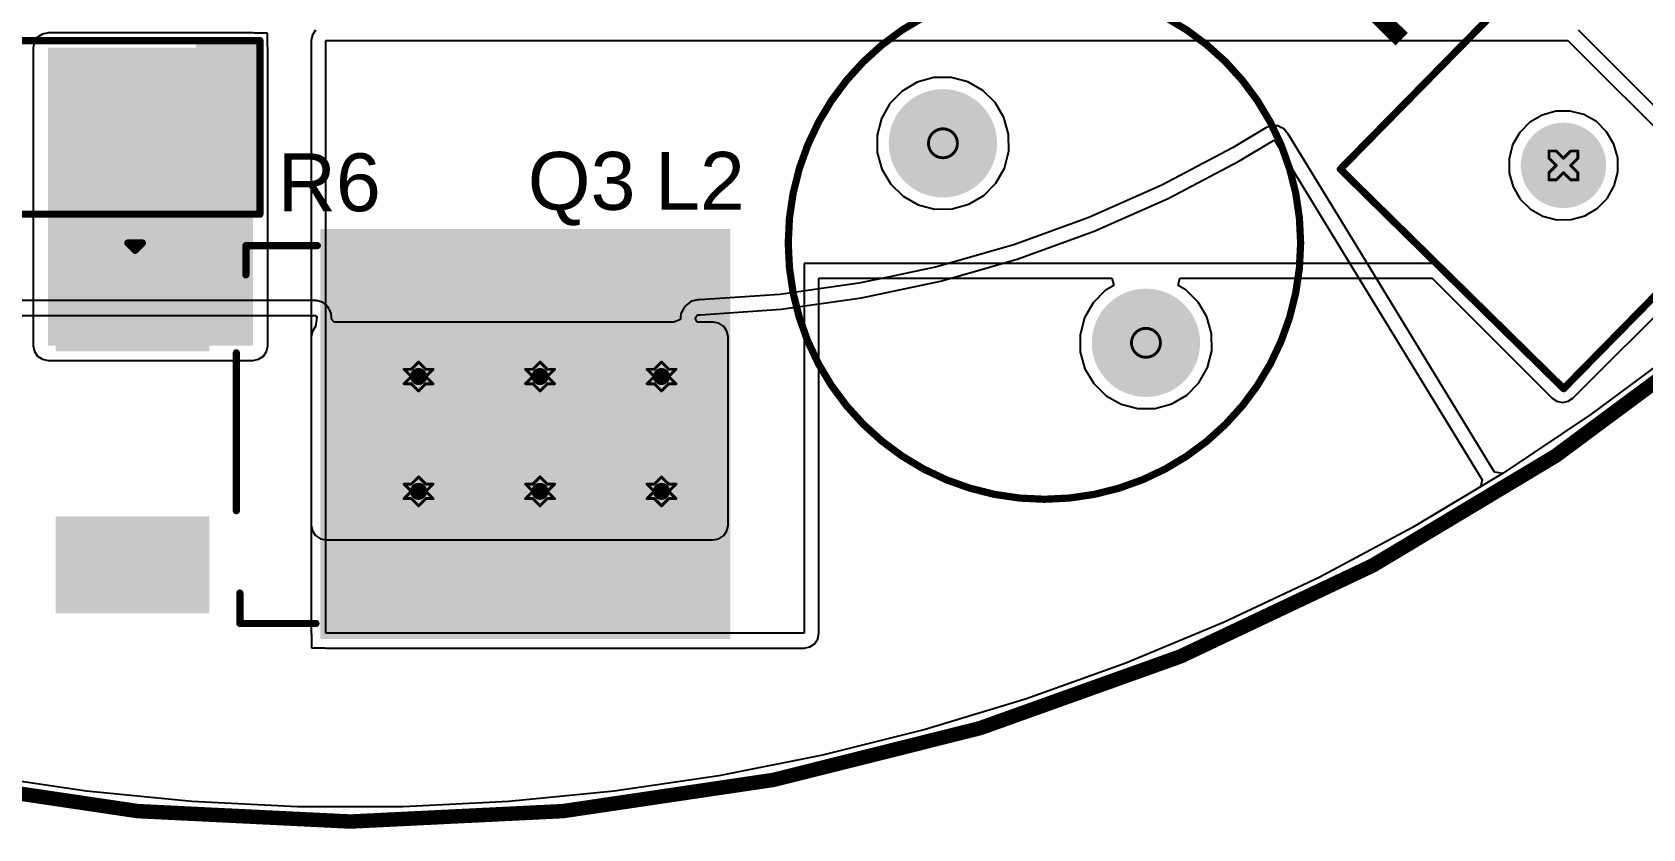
# Model space of a CAD drawing. Header units: inches. Extents: x -38 to 391, y -38 to 85.
# Drawn here: x -5.59 to 22.7, y -38.23 to -24.24 of the extents above; entities that cross this region are included whole.
import ezdxf

# ---------------------------------------------------------------- set-up
doc = ezdxf.new("R2010")
doc.units = ezdxf.units.IN
for name, color, linetype in [('Board Outline', 216, 'Continuous'), ('Bottom Layer', 5, 'Continuous'), ('Bottom Solder', 6, 'Continuous'), ('Drill Drawing', 1, 'Continuous'), ('Multi-Layer', 9, 'Continuous'), ('Pad Holes', 156, 'Continuous'), ('Top Layer', 1, 'Continuous'), ('Top Overlay', 2, 'Continuous'), ('Top Paste', 8, 'Continuous'), ('Top Solder', 216, 'Continuous'), ('Via Holes', 16, 'Continuous')]:
    doc.layers.add(name, color=color, linetype=linetype)
doc.styles.add('Arial', font='', dxfattribs={"height": 0.2})
doc.styles.add('Arial_Bold', font='', dxfattribs={"height": 0.2})
doc.styles.get('Arial').set_extended_font_data('Arial')
doc.styles.get('Arial_Bold').set_extended_font_data('Arial', bold=True)

msp = doc.modelspace()

# ---------------------------------------------------------------- hatches: boundary and pattern name
at = {"layer": 'Bottom Layer'}
h = msp.add_hatch(color=5, dxfattribs=at)
edge = h.paths.add_edge_path()
edge.add_arc((10.409, -26.188), 0.9, 0, 360)
h = msp.add_hatch(color=5, dxfattribs=at)
edge = h.paths.add_edge_path()
edge.add_arc((21.308, -26.576), 0.7, 0, 360)
h = msp.add_hatch(color=5, dxfattribs=at)
edge = h.paths.add_edge_path()
edge.add_arc((13.975, -29.692), 0.9, 0, 360)
msp.add_hatch(color=5, dxfattribs=at).paths.add_polyline_path([(-0.427, -32.893), (6.375, -32.893), (6.375, -29.588), (-0.427, -29.588)])
h = msp.add_hatch(color=5, dxfattribs=at)
edge = h.paths.add_edge_path()
edge.add_arc((1.199, -30.284), 0.3, 0, 360)
h = msp.add_hatch(color=5, dxfattribs=at)
edge = h.paths.add_edge_path()
edge.add_arc((3.333, -30.284), 0.3, 0, 360)
h = msp.add_hatch(color=5, dxfattribs=at)
edge = h.paths.add_edge_path()
edge.add_arc((5.466, -30.284), 0.3, 0, 360)
h = msp.add_hatch(color=5, dxfattribs=at)
edge = h.paths.add_edge_path()
edge.add_arc((1.199, -32.301), 0.3, 0, 360)
h = msp.add_hatch(color=5, dxfattribs=at)
edge = h.paths.add_edge_path()
edge.add_arc((3.333, -32.301), 0.3, 0, 360)
h = msp.add_hatch(color=5, dxfattribs=at)
edge = h.paths.add_edge_path()
edge.add_arc((5.466, -32.301), 0.3, 0, 360)
at = {"layer": 'Bottom Solder'}
h = msp.add_hatch(color=6, dxfattribs=at)
edge = h.paths.add_edge_path()
edge.add_arc((10.409, -26.188), 0.951, 0, 360)
h = msp.add_hatch(color=6, dxfattribs=at)
edge = h.paths.add_edge_path()
edge.add_arc((21.308, -26.576), 0.75, 0, 360)
h = msp.add_hatch(color=6, dxfattribs=at)
edge = h.paths.add_edge_path()
edge.add_arc((13.975, -29.692), 0.951, 0, 360)
at = {"layer": 'Multi-Layer'}
h = msp.add_hatch(color=9, dxfattribs=at)
edge = h.paths.add_edge_path()
edge.add_arc((10.409, -26.188), 0.9, 0, 360)
h = msp.add_hatch(color=9, dxfattribs=at)
edge = h.paths.add_edge_path()
edge.add_arc((21.308, -26.576), 0.7, 0, 360)
h = msp.add_hatch(color=9, dxfattribs=at)
edge = h.paths.add_edge_path()
edge.add_arc((13.975, -29.692), 0.9, 0, 360)
at = {"layer": 'Pad Holes'}
h = msp.add_hatch(color=7, dxfattribs=at)
edge = h.paths.add_edge_path()
edge.add_arc((10.409, -26.188), 0.5, 0, 360)
h = msp.add_hatch(color=7, dxfattribs=at)
edge = h.paths.add_edge_path()
edge.add_arc((21.308, -26.577), 0.4, 0, 360)
h = msp.add_hatch(color=7, dxfattribs=at)
edge = h.paths.add_edge_path()
edge.add_arc((13.975, -29.692), 0.5, 0, 360)
at = {"layer": 'Top Layer'}
for points in [[(-5.309, -29.743), (-1.709, -29.743), (-1.709, -24.508), (-5.309, -24.508)], [(-1.709, -27.308), (-2.609, -27.308), (-2.609, -24.508), (-1.709, -24.508)], [(6.573, -27.793), (6.573, -34.793), (-0.427, -34.793), (-0.427, -27.793)], [(-2.577, -28.243), (-2.577, -29.743), (-5.077, -29.743), (-5.077, -28.243)], [(-2.577, -32.843), (-2.577, -34.343), (-5.077, -34.343), (-5.077, -32.843)]]:
    msp.add_hatch(color=1, dxfattribs=at).paths.add_polyline_path(points)
h = msp.add_hatch(color=1, dxfattribs=at)
edge = h.paths.add_edge_path()
edge.add_arc((10.409, -26.188), 0.9, 0, 360)
h = msp.add_hatch(color=1, dxfattribs=at)
edge = h.paths.add_edge_path()
edge.add_arc((21.308, -26.576), 0.7, 0, 360)
h = msp.add_hatch(color=1, dxfattribs=at)
edge = h.paths.add_edge_path()
edge.add_arc((13.975, -29.692), 0.9, 0, 360)
h = msp.add_hatch(color=1, dxfattribs=at)
edge = h.paths.add_edge_path()
edge.add_arc((1.199, -30.284), 0.3, 0, 360)
h = msp.add_hatch(color=1, dxfattribs=at)
edge = h.paths.add_edge_path()
edge.add_arc((3.333, -30.284), 0.3, 0, 360)
h = msp.add_hatch(color=1, dxfattribs=at)
edge = h.paths.add_edge_path()
edge.add_arc((5.466, -30.284), 0.3, 0, 360)
h = msp.add_hatch(color=1, dxfattribs=at)
edge = h.paths.add_edge_path()
edge.add_arc((1.199, -32.301), 0.3, 0, 360)
h = msp.add_hatch(color=1, dxfattribs=at)
edge = h.paths.add_edge_path()
edge.add_arc((3.333, -32.301), 0.3, 0, 360)
h = msp.add_hatch(color=1, dxfattribs=at)
edge = h.paths.add_edge_path()
edge.add_arc((5.466, -32.301), 0.3, 0, 360)
at = {"layer": 'Top Paste'}
for points in [[(-1.709, -27.308), (-2.609, -27.308), (-2.609, -24.508), (-1.709, -24.508)], [(6.573, -27.793), (6.573, -34.793), (-0.427, -34.793), (-0.427, -27.793)], [(-2.577, -28.243), (-2.577, -29.743), (-5.077, -29.743), (-5.077, -28.243)], [(-2.577, -32.843), (-2.577, -34.343), (-5.077, -34.343), (-5.077, -32.843)]]:
    msp.add_hatch(color=8, dxfattribs=at).paths.add_polyline_path(points)
at = {"layer": 'Top Solder'}
for points in [[(-1.607, -27.41), (-2.711, -27.41), (-2.711, -24.406), (-1.607, -24.406)], [(6.675, -27.691), (6.675, -34.894), (-0.528, -34.894), (-0.528, -27.691)], [(-2.475, -28.141), (-2.475, -29.844), (-5.178, -29.844), (-5.178, -28.141)], [(-2.475, -32.741), (-2.475, -34.444), (-5.178, -34.444), (-5.178, -32.741)]]:
    msp.add_hatch(color=216, dxfattribs=at).paths.add_polyline_path(points)
h = msp.add_hatch(color=216, dxfattribs=at)
edge = h.paths.add_edge_path()
edge.add_arc((10.409, -26.188), 0.951, 0, 360)
h = msp.add_hatch(color=216, dxfattribs=at)
edge = h.paths.add_edge_path()
edge.add_arc((21.308, -26.576), 0.75, 0, 360)
h = msp.add_hatch(color=216, dxfattribs=at)
edge = h.paths.add_edge_path()
edge.add_arc((13.975, -29.692), 0.951, 0, 360)
at = {"layer": 'Via Holes'}
h = msp.add_hatch(color=7, dxfattribs=at)
edge = h.paths.add_edge_path()
edge.add_arc((1.199, -30.284), 0.15, 0, 360)
h = msp.add_hatch(color=7, dxfattribs=at)
edge = h.paths.add_edge_path()
edge.add_arc((3.333, -30.284), 0.15, 0, 360)
h = msp.add_hatch(color=7, dxfattribs=at)
edge = h.paths.add_edge_path()
edge.add_arc((5.466, -30.284), 0.15, 0, 360)
h = msp.add_hatch(color=7, dxfattribs=at)
edge = h.paths.add_edge_path()
edge.add_arc((1.199, -32.301), 0.15, 0, 360)
h = msp.add_hatch(color=7, dxfattribs=at)
edge = h.paths.add_edge_path()
edge.add_arc((3.333, -32.301), 0.15, 0, 360)
h = msp.add_hatch(color=7, dxfattribs=at)
edge = h.paths.add_edge_path()
edge.add_arc((5.466, -32.301), 0.15, 0, 360)

# ---------------------------------------------------------------- linework, layer by layer
at = {"layer": 'Board Outline'}
msp.add_lwpolyline([(38.101, 0, 0.254, 0.254, 1), (-38.099, 0, 0.254, 0.254, 1)], format="xyseb", close=True, dxfattribs=at)
at = {"layer": 'Bottom Layer'}
for p, q in [((9.954, -25.116), (9.692, -25.27)), ((10.247, -25.035), (9.954, -25.116)), ((10.551, -25.032), (10.247, -25.035)), ((10.845, -25.108), (10.551, -25.032)), ((11.109, -25.258), (10.845, -25.108)), ((9.692, -25.27), (9.479, -25.487)), ((11.326, -25.471), (11.109, -25.258)), ((9.479, -25.487), (9.33, -25.752)), ((11.48, -25.733), (11.326, -25.471)), ((11.561, -26.026), (11.48, -25.733)), ((20.932, -25.691), (20.716, -25.818)), ((21.175, -25.624), (20.932, -25.691)), ((21.426, -25.621), (21.175, -25.624)), ((21.669, -25.684), (21.426, -25.621)), ((21.888, -25.808), (21.669, -25.684)), ((9.33, -25.752), (9.254, -26.046)), ((11.564, -26.329), (11.561, -26.026)), ((16.082, -25.917), (15.494, -26.269)), ((16.095, -25.913), (16.082, -25.917)), ((16.1, -25.911), (16.095, -25.913)), ((16.095, -25.913), (16.095, -25.913)), ((16.106, -25.906), (16.1, -25.911)), ((16.114, -25.902), (16.106, -25.906)), ((16.132, -25.897), (16.114, -25.902)), ((16.147, -25.89), (16.132, -25.897)), ((16.154, -25.888), (16.147, -25.89)), ((16.164, -25.887), (16.154, -25.888)), ((16.19, -25.878), (16.164, -25.887)), ((16.201, -25.878), (16.19, -25.878)), ((16.212, -25.875), (16.201, -25.878)), ((16.251, -25.88), (16.212, -25.875)), ((16.291, -25.882), (16.251, -25.88)), ((16.301, -25.887), (16.291, -25.882)), ((16.312, -25.888), (16.301, -25.887)), ((16.346, -25.908), (16.312, -25.888)), ((16.382, -25.924), (16.346, -25.908)), ((16.39, -25.932), (16.382, -25.924)), ((16.4, -25.938), (16.39, -25.932)), ((16.416, -25.959), (16.4, -25.938)), ((16.425, -25.966), (16.416, -25.959)), ((16.435, -25.976), (16.425, -25.966)), ((16.443, -25.99), (16.435, -25.976)), ((16.451, -25.999), (16.443, -25.99)), ((16.456, -26.006), (16.451, -25.999)), ((16.465, -26.017), (16.456, -26.006)), ((16.456, -26.006), (16.456, -26.006)), ((17.536, -27.769), (16.465, -26.017)), ((20.54, -25.997), (20.416, -26.216)), ((20.716, -25.818), (20.54, -25.997)), ((22.067, -25.984), (21.888, -25.808)), ((22.194, -26.201), (22.067, -25.984)), ((9.254, -26.046), (9.256, -26.35)), ((15.494, -26.269), (14.253, -26.926)), ((15.621, -26.494), (16.215, -26.14)), ((16.215, -26.14), (16.222, -26.138)), ((16.222, -26.138), (16.23, -26.134)), ((16.23, -26.134), (16.235, -26.141)), ((16.235, -26.141), (16.244, -26.152)), ((16.244, -26.152), (17.315, -27.904)), ((20.416, -26.216), (20.353, -26.459)), ((22.261, -26.443), (22.194, -26.201)), ((9.256, -26.35), (9.337, -26.642)), ((11.488, -26.624), (11.564, -26.329)), ((14.366, -27.159), (15.621, -26.494)), ((20.353, -26.459), (20.356, -26.71)), ((22.264, -26.694), (22.261, -26.443)), ((9.337, -26.642), (9.492, -26.904)), ((11.338, -26.888), (11.488, -26.624)), ((20.356, -26.71), (20.423, -26.952)), ((22.201, -26.937), (22.264, -26.694)), ((9.492, -26.904), (9.708, -27.117)), ((9.708, -27.117), (9.973, -27.267)), ((10.864, -27.259), (11.125, -27.105)), ((11.125, -27.105), (11.338, -26.888)), ((14.253, -26.926), (12.971, -27.494)), ((20.423, -26.952), (20.55, -27.169)), ((21.901, -27.335), (22.077, -27.156)), ((22.077, -27.156), (22.201, -26.937)), ((9.973, -27.267), (10.267, -27.343)), ((10.267, -27.343), (10.571, -27.34)), ((10.571, -27.34), (10.864, -27.259)), ((13.067, -27.734), (14.366, -27.159)), ((20.55, -27.169), (20.729, -27.345)), ((20.729, -27.345), (20.948, -27.469)), ((21.684, -27.462), (21.901, -27.335)), ((12.971, -27.494), (11.652, -27.972)), ((20.948, -27.469), (21.191, -27.532)), ((21.191, -27.532), (21.442, -27.529)), ((21.442, -27.529), (21.684, -27.462)), ((11.652, -27.972), (10.974, -28.165)), ((11.732, -28.218), (13.067, -27.734)), ((17.315, -27.904), (19.879, -32.098)), ((20.1, -31.963), (17.536, -27.769)), ((10.974, -28.165), (10.304, -28.357)), ((11.046, -28.414), (11.732, -28.218)), ((9.479, -28.531), (8.932, -28.647)), ((10.304, -28.357), (9.479, -28.531)), ((10.366, -28.608), (11.046, -28.414)), ((7.543, -28.841), (6.142, -28.939)), ((8.932, -28.647), (7.543, -28.841)), ((8.977, -28.902), (9.533, -28.784)), ((9.533, -28.784), (10.366, -28.608)), ((-3.232, -28.951), (-8.955, -28.951)), ((-0.608, -28.951), (-3.232, -28.951)), ((-0.587, -28.955), (-0.608, -28.951)), ((-0.564, -28.955), (-0.587, -28.955)), ((-0.538, -28.965), (-0.564, -28.955)), ((-0.509, -28.971), (-0.538, -28.965)), ((-0.491, -28.983), (-0.509, -28.971)), ((-0.47, -28.991), (-0.491, -28.983)), ((-0.449, -29.011), (-0.47, -28.991)), ((-0.425, -29.027), (-0.449, -29.011)), ((-0.413, -29.045), (-0.425, -29.027)), ((-0.397, -29.061), (-0.413, -29.045)), ((-0.375, -29.092), (-0.397, -29.061)), ((-0.355, -29.135), (-0.375, -29.092)), ((-0.335, -29.178), (-0.355, -29.135)), ((5.851, -29.098), (5.83, -29.139)), ((5.896, -29.04), (5.851, -29.098)), ((5.907, -29.03), (5.896, -29.04)), ((5.914, -29.019), (5.907, -29.03)), ((5.945, -28.998), (5.914, -29.019)), ((5.973, -28.974), (5.945, -28.998)), ((5.986, -28.969), (5.973, -28.974)), ((5.998, -28.961), (5.986, -28.969)), ((6.034, -28.953), (5.998, -28.961)), ((6.069, -28.942), (6.034, -28.953)), ((6.083, -28.943), (6.069, -28.942)), ((6.096, -28.94), (6.083, -28.943)), ((6.142, -28.939), (6.096, -28.94)), ((6.153, -29.198), (7.57, -29.099)), ((7.57, -29.099), (8.977, -28.902)), ((-8.956, -29.21), (-3.232, -29.21)), ((-3.232, -29.21), (-0.608, -29.21)), ((-0.61, -29.405), (-0.666, -29.489)), ((-0.586, -29.242), (-0.61, -29.405)), ((-0.608, -29.21), (-0.586, -29.242)), ((-0.335, -29.181), (-0.335, -29.178)), ((-0.334, -29.184), (-0.335, -29.181)), ((-0.332, -29.231), (-0.334, -29.184)), ((-0.33, -29.278), (-0.332, -29.231)), ((-0.286, -29.329), (-0.33, -29.278)), ((5.684, -29.329), (-0.286, -29.329)), ((5.797, -29.28), (5.684, -29.329)), ((5.802, -29.235), (5.797, -29.28)), ((5.805, -29.189), (5.802, -29.235)), ((5.808, -29.185), (5.805, -29.189)), ((5.83, -29.139), (5.808, -29.18)), ((5.808, -29.18), (5.808, -29.185)), ((6.055, -29.257), (6.101, -29.199)), ((6.093, -29.329), (6.055, -29.257)), ((6.375, -29.329), (6.093, -29.329)), ((6.101, -29.199), (6.153, -29.198)), ((6.475, -29.349), (6.375, -29.329)), ((6.559, -29.405), (6.475, -29.349)), ((6.615, -29.489), (6.559, -29.405)), ((-0.666, -29.489), (-0.686, -29.588)), ((-0.686, -29.588), (-0.686, -32.893)), ((6.634, -29.588), (6.615, -29.489)), ((6.634, -32.893), (6.634, -29.588)), ((23.288, -29.841), (21.796, -30.948)), ((21.796, -30.948), (20.251, -31.98)), ((20.106, -31.965), (20.1, -31.963)), ((20.236, -31.989), (20.106, -31.965)), ((19.849, -32.221), (18.657, -32.935)), ((19.879, -32.098), (19.849, -32.221)), ((20.251, -31.98), (20.236, -31.989)), ((-0.686, -32.893), (-0.666, -32.992)), ((-0.666, -32.992), (-0.61, -33.076)), ((-0.61, -33.076), (-0.526, -33.132)), ((6.475, -33.132), (6.559, -33.076)), ((6.559, -33.076), (6.615, -32.992)), ((6.615, -32.992), (6.634, -32.893)), ((18.657, -32.935), (17.019, -33.811)), ((-0.526, -33.132), (-0.427, -33.152)), ((-0.427, -33.152), (6.375, -33.152)), ((6.375, -33.152), (6.475, -33.132)), ((17.019, -33.811), (15.339, -34.605)), ((15.339, -34.605), (13.623, -35.316)), ((13.623, -35.316), (11.874, -35.942)), ((11.874, -35.942), (10.096, -36.481)), ((10.096, -36.481), (8.294, -36.933)), ((8.294, -36.933), (6.471, -37.295)), ((-4.634, -37.568), (-6.471, -37.295)), ((6.471, -37.295), (4.634, -37.568)), ((-2.785, -37.75), (-4.634, -37.568)), ((4.634, -37.568), (2.785, -37.75)), ((-0.929, -37.841), (-2.785, -37.75)), ((0.929, -37.841), (-0.929, -37.841)), ((2.785, -37.75), (0.929, -37.841))]:
    msp.add_line(p, q, dxfattribs=at)
at = {"layer": 'Drill Drawing'}
for points in [[(10.663, -26.188, 0.0508, 0.0508, 1), (10.155, -26.188, 0.0508, 0.0508, 1)], [(10.142, -26.188, 0.0254, 0.0254, 1), (10.168, -26.188, 0.0254, 0.0254, 1)], [(10.65, -26.188, 0.0254, 0.0254, 1), (10.676, -26.188, 0.0254, 0.0254, 1)], [(21.042, -26.323, 0.0254, 0.0254, 1), (21.067, -26.323, 0.0254, 0.0254, 1)], [(21.042, -26.323, 0.0254, 0.0254, 1), (21.067, -26.323, 0.0254, 0.0254, 1)], [(21.169, -26.323, 0.0254, 0.0254, 1), (21.194, -26.323, 0.0254, 0.0254, 1)], [(21.169, -26.323, 0.0254, 0.0254, 1), (21.194, -26.323, 0.0254, 0.0254, 1)], [(21.423, -26.323, 0.0254, 0.0254, 1), (21.448, -26.323, 0.0254, 0.0254, 1)], [(21.423, -26.323, 0.0254, 0.0254, 1), (21.448, -26.323, 0.0254, 0.0254, 1)], [(21.55, -26.323, 0.0254, 0.0254, 1), (21.575, -26.323, 0.0254, 0.0254, 1)], [(21.55, -26.323, 0.0254, 0.0254, 1), (21.575, -26.323, 0.0254, 0.0254, 1)], [(21.042, -26.45, 0.0254, 0.0254, 1), (21.067, -26.45, 0.0254, 0.0254, 1)], [(21.042, -26.45, 0.0254, 0.0254, 1), (21.067, -26.45, 0.0254, 0.0254, 1)], [(21.169, -26.577, 0.0254, 0.0254, 1), (21.194, -26.577, 0.0254, 0.0254, 1)], [(21.169, -26.577, 0.0254, 0.0254, 1), (21.194, -26.577, 0.0254, 0.0254, 1)], [(21.296, -26.45, 0.0254, 0.0254, 1), (21.321, -26.45, 0.0254, 0.0254, 1)], [(21.296, -26.45, 0.0254, 0.0254, 1), (21.321, -26.45, 0.0254, 0.0254, 1)], [(21.423, -26.577, 0.0254, 0.0254, 1), (21.448, -26.577, 0.0254, 0.0254, 1)], [(21.423, -26.577, 0.0254, 0.0254, 1), (21.448, -26.577, 0.0254, 0.0254, 1)], [(21.55, -26.45, 0.0254, 0.0254, 1), (21.575, -26.45, 0.0254, 0.0254, 1)], [(21.55, -26.45, 0.0254, 0.0254, 1), (21.575, -26.45, 0.0254, 0.0254, 1)], [(21.042, -26.704, 0.0254, 0.0254, 1), (21.067, -26.704, 0.0254, 0.0254, 1)], [(21.042, -26.704, 0.0254, 0.0254, 1), (21.067, -26.704, 0.0254, 0.0254, 1)], [(21.042, -26.831, 0.0254, 0.0254, 1), (21.067, -26.831, 0.0254, 0.0254, 1)], [(21.042, -26.831, 0.0254, 0.0254, 1), (21.067, -26.831, 0.0254, 0.0254, 1)], [(21.169, -26.831, 0.0254, 0.0254, 1), (21.194, -26.831, 0.0254, 0.0254, 1)], [(21.169, -26.831, 0.0254, 0.0254, 1), (21.194, -26.831, 0.0254, 0.0254, 1)], [(21.296, -26.704, 0.0254, 0.0254, 1), (21.321, -26.704, 0.0254, 0.0254, 1)], [(21.296, -26.704, 0.0254, 0.0254, 1), (21.321, -26.704, 0.0254, 0.0254, 1)], [(21.423, -26.831, 0.0254, 0.0254, 1), (21.448, -26.831, 0.0254, 0.0254, 1)], [(21.423, -26.831, 0.0254, 0.0254, 1), (21.448, -26.831, 0.0254, 0.0254, 1)], [(21.55, -26.704, 0.0254, 0.0254, 1), (21.575, -26.704, 0.0254, 0.0254, 1)], [(21.55, -26.704, 0.0254, 0.0254, 1), (21.575, -26.704, 0.0254, 0.0254, 1)], [(21.55, -26.831, 0.0254, 0.0254, 1), (21.575, -26.831, 0.0254, 0.0254, 1)], [(21.55, -26.831, 0.0254, 0.0254, 1), (21.575, -26.831, 0.0254, 0.0254, 1)], [(14.229, -29.692, 0.0508, 0.0508, 1), (13.721, -29.692, 0.0508, 0.0508, 1)], [(13.708, -29.692, 0.0254, 0.0254, 1), (13.734, -29.692, 0.0254, 0.0254, 1)], [(14.216, -29.692, 0.0254, 0.0254, 1), (14.242, -29.692, 0.0254, 0.0254, 1)], [(0.933, -30.157, 0.0254, 0.0254, 1), (0.958, -30.157, 0.0254, 0.0254, 1)], [(0.933, -30.157, 0.0254, 0.0254, 1), (0.958, -30.157, 0.0254, 0.0254, 1)], [(1.06, -30.157, 0.0254, 0.0254, 1), (1.085, -30.157, 0.0254, 0.0254, 1)], [(1.06, -30.157, 0.0254, 0.0254, 1), (1.085, -30.157, 0.0254, 0.0254, 1)], [(1.06, -30.284, 0.0254, 0.0254, 1), (1.085, -30.284, 0.0254, 0.0254, 1)], [(1.06, -30.284, 0.0254, 0.0254, 1), (1.085, -30.284, 0.0254, 0.0254, 1)], [(1.187, -30.03, 0.0254, 0.0254, 1), (1.212, -30.03, 0.0254, 0.0254, 1)], [(1.187, -30.03, 0.0254, 0.0254, 1), (1.212, -30.03, 0.0254, 0.0254, 1)], [(1.314, -30.157, 0.0254, 0.0254, 1), (1.339, -30.157, 0.0254, 0.0254, 1)], [(1.314, -30.157, 0.0254, 0.0254, 1), (1.339, -30.157, 0.0254, 0.0254, 1)], [(1.314, -30.284, 0.0254, 0.0254, 1), (1.339, -30.284, 0.0254, 0.0254, 1)], [(1.314, -30.284, 0.0254, 0.0254, 1), (1.339, -30.284, 0.0254, 0.0254, 1)], [(1.441, -30.157, 0.0254, 0.0254, 1), (1.466, -30.157, 0.0254, 0.0254, 1)], [(1.441, -30.157, 0.0254, 0.0254, 1), (1.466, -30.157, 0.0254, 0.0254, 1)], [(3.066, -30.157, 0.0254, 0.0254, 1), (3.092, -30.157, 0.0254, 0.0254, 1)], [(3.066, -30.157, 0.0254, 0.0254, 1), (3.092, -30.157, 0.0254, 0.0254, 1)], [(3.193, -30.157, 0.0254, 0.0254, 1), (3.219, -30.157, 0.0254, 0.0254, 1)], [(3.193, -30.157, 0.0254, 0.0254, 1), (3.219, -30.157, 0.0254, 0.0254, 1)], [(3.193, -30.284, 0.0254, 0.0254, 1), (3.219, -30.284, 0.0254, 0.0254, 1)], [(3.193, -30.284, 0.0254, 0.0254, 1), (3.219, -30.284, 0.0254, 0.0254, 1)], [(3.32, -30.03, 0.0254, 0.0254, 1), (3.346, -30.03, 0.0254, 0.0254, 1)], [(3.32, -30.03, 0.0254, 0.0254, 1), (3.346, -30.03, 0.0254, 0.0254, 1)], [(3.447, -30.157, 0.0254, 0.0254, 1), (3.473, -30.157, 0.0254, 0.0254, 1)], [(3.447, -30.157, 0.0254, 0.0254, 1), (3.473, -30.157, 0.0254, 0.0254, 1)], [(3.447, -30.284, 0.0254, 0.0254, 1), (3.473, -30.284, 0.0254, 0.0254, 1)], [(3.447, -30.284, 0.0254, 0.0254, 1), (3.473, -30.284, 0.0254, 0.0254, 1)], [(3.574, -30.157, 0.0254, 0.0254, 1), (3.6, -30.157, 0.0254, 0.0254, 1)], [(3.574, -30.157, 0.0254, 0.0254, 1), (3.6, -30.157, 0.0254, 0.0254, 1)], [(5.2, -30.157, 0.0254, 0.0254, 1), (5.225, -30.157, 0.0254, 0.0254, 1)], [(5.2, -30.157, 0.0254, 0.0254, 1), (5.225, -30.157, 0.0254, 0.0254, 1)], [(5.327, -30.157, 0.0254, 0.0254, 1), (5.352, -30.157, 0.0254, 0.0254, 1)], [(5.327, -30.157, 0.0254, 0.0254, 1), (5.352, -30.157, 0.0254, 0.0254, 1)], [(5.327, -30.284, 0.0254, 0.0254, 1), (5.352, -30.284, 0.0254, 0.0254, 1)], [(5.327, -30.284, 0.0254, 0.0254, 1), (5.352, -30.284, 0.0254, 0.0254, 1)], [(5.454, -30.03, 0.0254, 0.0254, 1), (5.479, -30.03, 0.0254, 0.0254, 1)], [(5.454, -30.03, 0.0254, 0.0254, 1), (5.479, -30.03, 0.0254, 0.0254, 1)], [(5.581, -30.157, 0.0254, 0.0254, 1), (5.606, -30.157, 0.0254, 0.0254, 1)], [(5.581, -30.157, 0.0254, 0.0254, 1), (5.606, -30.157, 0.0254, 0.0254, 1)], [(5.581, -30.284, 0.0254, 0.0254, 1), (5.606, -30.284, 0.0254, 0.0254, 1)], [(5.581, -30.284, 0.0254, 0.0254, 1), (5.606, -30.284, 0.0254, 0.0254, 1)], [(5.708, -30.157, 0.0254, 0.0254, 1), (5.733, -30.157, 0.0254, 0.0254, 1)], [(5.708, -30.157, 0.0254, 0.0254, 1), (5.733, -30.157, 0.0254, 0.0254, 1)], [(0.933, -30.411, 0.0254, 0.0254, 1), (0.958, -30.411, 0.0254, 0.0254, 1)], [(0.933, -30.411, 0.0254, 0.0254, 1), (0.958, -30.411, 0.0254, 0.0254, 1)], [(1.06, -30.411, 0.0254, 0.0254, 1), (1.085, -30.411, 0.0254, 0.0254, 1)], [(1.06, -30.411, 0.0254, 0.0254, 1), (1.085, -30.411, 0.0254, 0.0254, 1)], [(1.187, -30.538, 0.0254, 0.0254, 1), (1.212, -30.538, 0.0254, 0.0254, 1)], [(1.187, -30.538, 0.0254, 0.0254, 1), (1.212, -30.538, 0.0254, 0.0254, 1)], [(1.314, -30.411, 0.0254, 0.0254, 1), (1.339, -30.411, 0.0254, 0.0254, 1)], [(1.314, -30.411, 0.0254, 0.0254, 1), (1.339, -30.411, 0.0254, 0.0254, 1)], [(1.441, -30.411, 0.0254, 0.0254, 1), (1.466, -30.411, 0.0254, 0.0254, 1)], [(1.441, -30.411, 0.0254, 0.0254, 1), (1.466, -30.411, 0.0254, 0.0254, 1)], [(3.066, -30.411, 0.0254, 0.0254, 1), (3.092, -30.411, 0.0254, 0.0254, 1)], [(3.066, -30.411, 0.0254, 0.0254, 1), (3.092, -30.411, 0.0254, 0.0254, 1)], [(3.193, -30.411, 0.0254, 0.0254, 1), (3.219, -30.411, 0.0254, 0.0254, 1)], [(3.193, -30.411, 0.0254, 0.0254, 1), (3.219, -30.411, 0.0254, 0.0254, 1)], [(3.32, -30.538, 0.0254, 0.0254, 1), (3.346, -30.538, 0.0254, 0.0254, 1)], [(3.32, -30.538, 0.0254, 0.0254, 1), (3.346, -30.538, 0.0254, 0.0254, 1)], [(3.447, -30.411, 0.0254, 0.0254, 1), (3.473, -30.411, 0.0254, 0.0254, 1)], [(3.447, -30.411, 0.0254, 0.0254, 1), (3.473, -30.411, 0.0254, 0.0254, 1)], [(3.574, -30.411, 0.0254, 0.0254, 1), (3.6, -30.411, 0.0254, 0.0254, 1)], [(3.574, -30.411, 0.0254, 0.0254, 1), (3.6, -30.411, 0.0254, 0.0254, 1)], [(5.2, -30.411, 0.0254, 0.0254, 1), (5.225, -30.411, 0.0254, 0.0254, 1)], [(5.2, -30.411, 0.0254, 0.0254, 1), (5.225, -30.411, 0.0254, 0.0254, 1)], [(5.327, -30.411, 0.0254, 0.0254, 1), (5.352, -30.411, 0.0254, 0.0254, 1)], [(5.327, -30.411, 0.0254, 0.0254, 1), (5.352, -30.411, 0.0254, 0.0254, 1)], [(5.454, -30.538, 0.0254, 0.0254, 1), (5.479, -30.538, 0.0254, 0.0254, 1)], [(5.454, -30.538, 0.0254, 0.0254, 1), (5.479, -30.538, 0.0254, 0.0254, 1)], [(5.581, -30.411, 0.0254, 0.0254, 1), (5.606, -30.411, 0.0254, 0.0254, 1)], [(5.581, -30.411, 0.0254, 0.0254, 1), (5.606, -30.411, 0.0254, 0.0254, 1)], [(5.708, -30.411, 0.0254, 0.0254, 1), (5.733, -30.411, 0.0254, 0.0254, 1)], [(5.708, -30.411, 0.0254, 0.0254, 1), (5.733, -30.411, 0.0254, 0.0254, 1)], [(0.933, -32.174, 0.0254, 0.0254, 1), (0.958, -32.174, 0.0254, 0.0254, 1)], [(0.933, -32.174, 0.0254, 0.0254, 1), (0.958, -32.174, 0.0254, 0.0254, 1)], [(1.06, -32.174, 0.0254, 0.0254, 1), (1.085, -32.174, 0.0254, 0.0254, 1)], [(1.06, -32.174, 0.0254, 0.0254, 1), (1.085, -32.174, 0.0254, 0.0254, 1)], [(1.187, -32.047, 0.0254, 0.0254, 1), (1.212, -32.047, 0.0254, 0.0254, 1)], [(1.187, -32.047, 0.0254, 0.0254, 1), (1.212, -32.047, 0.0254, 0.0254, 1)], [(1.314, -32.174, 0.0254, 0.0254, 1), (1.339, -32.174, 0.0254, 0.0254, 1)], [(1.314, -32.174, 0.0254, 0.0254, 1), (1.339, -32.174, 0.0254, 0.0254, 1)], [(1.441, -32.174, 0.0254, 0.0254, 1), (1.466, -32.174, 0.0254, 0.0254, 1)], [(1.441, -32.174, 0.0254, 0.0254, 1), (1.466, -32.174, 0.0254, 0.0254, 1)], [(3.066, -32.174, 0.0254, 0.0254, 1), (3.092, -32.174, 0.0254, 0.0254, 1)], [(3.066, -32.174, 0.0254, 0.0254, 1), (3.092, -32.174, 0.0254, 0.0254, 1)], [(3.193, -32.174, 0.0254, 0.0254, 1), (3.219, -32.174, 0.0254, 0.0254, 1)], [(3.193, -32.174, 0.0254, 0.0254, 1), (3.219, -32.174, 0.0254, 0.0254, 1)], [(3.32, -32.047, 0.0254, 0.0254, 1), (3.346, -32.047, 0.0254, 0.0254, 1)], [(3.32, -32.047, 0.0254, 0.0254, 1), (3.346, -32.047, 0.0254, 0.0254, 1)], [(3.447, -32.174, 0.0254, 0.0254, 1), (3.473, -32.174, 0.0254, 0.0254, 1)], [(3.447, -32.174, 0.0254, 0.0254, 1), (3.473, -32.174, 0.0254, 0.0254, 1)], [(3.574, -32.174, 0.0254, 0.0254, 1), (3.6, -32.174, 0.0254, 0.0254, 1)], [(3.574, -32.174, 0.0254, 0.0254, 1), (3.6, -32.174, 0.0254, 0.0254, 1)], [(5.2, -32.174, 0.0254, 0.0254, 1), (5.225, -32.174, 0.0254, 0.0254, 1)], [(5.2, -32.174, 0.0254, 0.0254, 1), (5.225, -32.174, 0.0254, 0.0254, 1)], [(5.327, -32.174, 0.0254, 0.0254, 1), (5.352, -32.174, 0.0254, 0.0254, 1)], [(5.327, -32.174, 0.0254, 0.0254, 1), (5.352, -32.174, 0.0254, 0.0254, 1)], [(5.454, -32.047, 0.0254, 0.0254, 1), (5.479, -32.047, 0.0254, 0.0254, 1)], [(5.454, -32.047, 0.0254, 0.0254, 1), (5.479, -32.047, 0.0254, 0.0254, 1)], [(5.581, -32.174, 0.0254, 0.0254, 1), (5.606, -32.174, 0.0254, 0.0254, 1)], [(5.581, -32.174, 0.0254, 0.0254, 1), (5.606, -32.174, 0.0254, 0.0254, 1)], [(5.708, -32.174, 0.0254, 0.0254, 1), (5.733, -32.174, 0.0254, 0.0254, 1)], [(5.708, -32.174, 0.0254, 0.0254, 1), (5.733, -32.174, 0.0254, 0.0254, 1)], [(0.933, -32.428, 0.0254, 0.0254, 1), (0.958, -32.428, 0.0254, 0.0254, 1)], [(0.933, -32.428, 0.0254, 0.0254, 1), (0.958, -32.428, 0.0254, 0.0254, 1)], [(1.06, -32.301, 0.0254, 0.0254, 1), (1.085, -32.301, 0.0254, 0.0254, 1)], [(1.06, -32.301, 0.0254, 0.0254, 1), (1.085, -32.301, 0.0254, 0.0254, 1)], [(1.06, -32.428, 0.0254, 0.0254, 1), (1.085, -32.428, 0.0254, 0.0254, 1)], [(1.06, -32.428, 0.0254, 0.0254, 1), (1.085, -32.428, 0.0254, 0.0254, 1)], [(1.187, -32.555, 0.0254, 0.0254, 1), (1.212, -32.555, 0.0254, 0.0254, 1)], [(1.187, -32.555, 0.0254, 0.0254, 1), (1.212, -32.555, 0.0254, 0.0254, 1)], [(1.314, -32.301, 0.0254, 0.0254, 1), (1.339, -32.301, 0.0254, 0.0254, 1)], [(1.314, -32.301, 0.0254, 0.0254, 1), (1.339, -32.301, 0.0254, 0.0254, 1)], [(1.314, -32.428, 0.0254, 0.0254, 1), (1.339, -32.428, 0.0254, 0.0254, 1)], [(1.314, -32.428, 0.0254, 0.0254, 1), (1.339, -32.428, 0.0254, 0.0254, 1)], [(1.441, -32.428, 0.0254, 0.0254, 1), (1.466, -32.428, 0.0254, 0.0254, 1)], [(1.441, -32.428, 0.0254, 0.0254, 1), (1.466, -32.428, 0.0254, 0.0254, 1)], [(3.066, -32.428, 0.0254, 0.0254, 1), (3.092, -32.428, 0.0254, 0.0254, 1)], [(3.066, -32.428, 0.0254, 0.0254, 1), (3.092, -32.428, 0.0254, 0.0254, 1)], [(3.193, -32.301, 0.0254, 0.0254, 1), (3.219, -32.301, 0.0254, 0.0254, 1)], [(3.193, -32.301, 0.0254, 0.0254, 1), (3.219, -32.301, 0.0254, 0.0254, 1)], [(3.193, -32.428, 0.0254, 0.0254, 1), (3.219, -32.428, 0.0254, 0.0254, 1)], [(3.193, -32.428, 0.0254, 0.0254, 1), (3.219, -32.428, 0.0254, 0.0254, 1)], [(3.32, -32.555, 0.0254, 0.0254, 1), (3.346, -32.555, 0.0254, 0.0254, 1)], [(3.32, -32.555, 0.0254, 0.0254, 1), (3.346, -32.555, 0.0254, 0.0254, 1)], [(3.447, -32.301, 0.0254, 0.0254, 1), (3.473, -32.301, 0.0254, 0.0254, 1)], [(3.447, -32.301, 0.0254, 0.0254, 1), (3.473, -32.301, 0.0254, 0.0254, 1)], [(3.447, -32.428, 0.0254, 0.0254, 1), (3.473, -32.428, 0.0254, 0.0254, 1)], [(3.447, -32.428, 0.0254, 0.0254, 1), (3.473, -32.428, 0.0254, 0.0254, 1)], [(3.574, -32.428, 0.0254, 0.0254, 1), (3.6, -32.428, 0.0254, 0.0254, 1)], [(3.574, -32.428, 0.0254, 0.0254, 1), (3.6, -32.428, 0.0254, 0.0254, 1)], [(5.2, -32.428, 0.0254, 0.0254, 1), (5.225, -32.428, 0.0254, 0.0254, 1)], [(5.2, -32.428, 0.0254, 0.0254, 1), (5.225, -32.428, 0.0254, 0.0254, 1)], [(5.327, -32.301, 0.0254, 0.0254, 1), (5.352, -32.301, 0.0254, 0.0254, 1)], [(5.327, -32.301, 0.0254, 0.0254, 1), (5.352, -32.301, 0.0254, 0.0254, 1)], [(5.327, -32.428, 0.0254, 0.0254, 1), (5.352, -32.428, 0.0254, 0.0254, 1)], [(5.327, -32.428, 0.0254, 0.0254, 1), (5.352, -32.428, 0.0254, 0.0254, 1)], [(5.454, -32.555, 0.0254, 0.0254, 1), (5.479, -32.555, 0.0254, 0.0254, 1)], [(5.454, -32.555, 0.0254, 0.0254, 1), (5.479, -32.555, 0.0254, 0.0254, 1)], [(5.581, -32.301, 0.0254, 0.0254, 1), (5.606, -32.301, 0.0254, 0.0254, 1)], [(5.581, -32.301, 0.0254, 0.0254, 1), (5.606, -32.301, 0.0254, 0.0254, 1)], [(5.581, -32.428, 0.0254, 0.0254, 1), (5.606, -32.428, 0.0254, 0.0254, 1)], [(5.581, -32.428, 0.0254, 0.0254, 1), (5.606, -32.428, 0.0254, 0.0254, 1)], [(5.708, -32.428, 0.0254, 0.0254, 1), (5.733, -32.428, 0.0254, 0.0254, 1)], [(5.708, -32.428, 0.0254, 0.0254, 1), (5.733, -32.428, 0.0254, 0.0254, 1)]]:
    msp.add_lwpolyline(points, format="xyseb", close=True, dxfattribs=at)
for points in [[(21.054, -26.45, 0.0508, 0.0508, 0), (21.054, -26.323, 0.0508, 0.0508, 0)], [(21.054, -26.323, 0.0508, 0.0508, 0), (21.181, -26.323, 0.0508, 0.0508, 0)], [(21.181, -26.323, 0.0508, 0.0508, 0), (21.308, -26.45, 0.0508, 0.0508, 0)], [(21.308, -26.45, 0.0508, 0.0508, 0), (21.435, -26.323, 0.0508, 0.0508, 0)], [(21.435, -26.323, 0.0508, 0.0508, 0), (21.562, -26.323, 0.0508, 0.0508, 0)], [(21.562, -26.45, 0.0508, 0.0508, 0), (21.562, -26.323, 0.0508, 0.0508, 0)], [(21.054, -26.45, 0.0508, 0.0508, 0), (21.181, -26.577, 0.0508, 0.0508, 0)], [(21.054, -26.704, 0.0508, 0.0508, 0), (21.181, -26.577, 0.0508, 0.0508, 0)], [(21.435, -26.577, 0.0508, 0.0508, 0), (21.562, -26.45, 0.0508, 0.0508, 0)], [(21.435, -26.577, 0.0508, 0.0508, 0), (21.562, -26.704, 0.0508, 0.0508, 0)], [(21.054, -26.831, 0.0508, 0.0508, 0), (21.054, -26.704, 0.0508, 0.0508, 0)], [(21.054, -26.831, 0.0508, 0.0508, 0), (21.181, -26.831, 0.0508, 0.0508, 0)], [(21.181, -26.831, 0.0508, 0.0508, 0), (21.308, -26.704, 0.0508, 0.0508, 0)], [(21.308, -26.704, 0.0508, 0.0508, 0), (21.435, -26.831, 0.0508, 0.0508, 0)], [(21.435, -26.831, 0.0508, 0.0508, 0), (21.562, -26.831, 0.0508, 0.0508, 0)], [(21.562, -26.831, 0.0508, 0.0508, 0), (21.562, -26.704, 0.0508, 0.0508, 0)], [(0.945, -30.157, 0.0508, 0.0508, 0), (1.072, -30.284, 0.0508, 0.0508, 0)], [(0.945, -30.157, 0.0508, 0.0508, 0), (1.072, -30.157, 0.0508, 0.0508, 0)], [(0.945, -30.411, 0.0508, 0.0508, 0), (1.072, -30.284, 0.0508, 0.0508, 0)], [(1.072, -30.157, 0.0508, 0.0508, 0), (1.199, -30.03, 0.0508, 0.0508, 0)], [(1.199, -30.03, 0.0508, 0.0508, 0), (1.326, -30.157, 0.0508, 0.0508, 0)], [(1.326, -30.157, 0.0508, 0.0508, 0), (1.453, -30.157, 0.0508, 0.0508, 0)], [(1.326, -30.284, 0.0508, 0.0508, 0), (1.453, -30.157, 0.0508, 0.0508, 0)], [(1.326, -30.284, 0.0508, 0.0508, 0), (1.453, -30.411, 0.0508, 0.0508, 0)], [(3.079, -30.157, 0.0508, 0.0508, 0), (3.206, -30.284, 0.0508, 0.0508, 0)], [(3.079, -30.157, 0.0508, 0.0508, 0), (3.206, -30.157, 0.0508, 0.0508, 0)], [(3.079, -30.411, 0.0508, 0.0508, 0), (3.206, -30.284, 0.0508, 0.0508, 0)], [(3.206, -30.157, 0.0508, 0.0508, 0), (3.333, -30.03, 0.0508, 0.0508, 0)], [(3.333, -30.03, 0.0508, 0.0508, 0), (3.46, -30.157, 0.0508, 0.0508, 0)], [(3.46, -30.157, 0.0508, 0.0508, 0), (3.587, -30.157, 0.0508, 0.0508, 0)], [(3.46, -30.284, 0.0508, 0.0508, 0), (3.587, -30.157, 0.0508, 0.0508, 0)], [(3.46, -30.284, 0.0508, 0.0508, 0), (3.587, -30.411, 0.0508, 0.0508, 0)], [(5.212, -30.157, 0.0508, 0.0508, 0), (5.339, -30.284, 0.0508, 0.0508, 0)], [(5.212, -30.157, 0.0508, 0.0508, 0), (5.339, -30.157, 0.0508, 0.0508, 0)], [(5.212, -30.411, 0.0508, 0.0508, 0), (5.339, -30.284, 0.0508, 0.0508, 0)], [(5.339, -30.157, 0.0508, 0.0508, 0), (5.466, -30.03, 0.0508, 0.0508, 0)], [(5.466, -30.03, 0.0508, 0.0508, 0), (5.593, -30.157, 0.0508, 0.0508, 0)], [(5.593, -30.157, 0.0508, 0.0508, 0), (5.72, -30.157, 0.0508, 0.0508, 0)], [(5.593, -30.284, 0.0508, 0.0508, 0), (5.72, -30.157, 0.0508, 0.0508, 0)], [(5.593, -30.284, 0.0508, 0.0508, 0), (5.72, -30.411, 0.0508, 0.0508, 0)], [(0.945, -30.411, 0.0508, 0.0508, 0), (1.072, -30.411, 0.0508, 0.0508, 0)], [(1.072, -30.411, 0.0508, 0.0508, 0), (1.199, -30.538, 0.0508, 0.0508, 0)], [(1.199, -30.538, 0.0508, 0.0508, 0), (1.326, -30.411, 0.0508, 0.0508, 0)], [(1.326, -30.411, 0.0508, 0.0508, 0), (1.453, -30.411, 0.0508, 0.0508, 0)], [(3.079, -30.411, 0.0508, 0.0508, 0), (3.206, -30.411, 0.0508, 0.0508, 0)], [(3.206, -30.411, 0.0508, 0.0508, 0), (3.333, -30.538, 0.0508, 0.0508, 0)], [(3.333, -30.538, 0.0508, 0.0508, 0), (3.46, -30.411, 0.0508, 0.0508, 0)], [(3.46, -30.411, 0.0508, 0.0508, 0), (3.587, -30.411, 0.0508, 0.0508, 0)], [(5.212, -30.411, 0.0508, 0.0508, 0), (5.339, -30.411, 0.0508, 0.0508, 0)], [(5.339, -30.411, 0.0508, 0.0508, 0), (5.466, -30.538, 0.0508, 0.0508, 0)], [(5.466, -30.538, 0.0508, 0.0508, 0), (5.593, -30.411, 0.0508, 0.0508, 0)], [(5.593, -30.411, 0.0508, 0.0508, 0), (5.72, -30.411, 0.0508, 0.0508, 0)], [(0.945, -32.174, 0.0508, 0.0508, 0), (1.072, -32.301, 0.0508, 0.0508, 0)], [(0.945, -32.174, 0.0508, 0.0508, 0), (1.072, -32.174, 0.0508, 0.0508, 0)], [(1.072, -32.174, 0.0508, 0.0508, 0), (1.199, -32.047, 0.0508, 0.0508, 0)], [(1.199, -32.047, 0.0508, 0.0508, 0), (1.326, -32.174, 0.0508, 0.0508, 0)], [(1.326, -32.174, 0.0508, 0.0508, 0), (1.453, -32.174, 0.0508, 0.0508, 0)], [(1.326, -32.301, 0.0508, 0.0508, 0), (1.453, -32.174, 0.0508, 0.0508, 0)], [(3.079, -32.174, 0.0508, 0.0508, 0), (3.206, -32.301, 0.0508, 0.0508, 0)], [(3.079, -32.174, 0.0508, 0.0508, 0), (3.206, -32.174, 0.0508, 0.0508, 0)], [(3.206, -32.174, 0.0508, 0.0508, 0), (3.333, -32.047, 0.0508, 0.0508, 0)], [(3.333, -32.047, 0.0508, 0.0508, 0), (3.46, -32.174, 0.0508, 0.0508, 0)], [(3.46, -32.174, 0.0508, 0.0508, 0), (3.587, -32.174, 0.0508, 0.0508, 0)], [(3.46, -32.301, 0.0508, 0.0508, 0), (3.587, -32.174, 0.0508, 0.0508, 0)], [(5.212, -32.174, 0.0508, 0.0508, 0), (5.339, -32.301, 0.0508, 0.0508, 0)], [(5.212, -32.174, 0.0508, 0.0508, 0), (5.339, -32.174, 0.0508, 0.0508, 0)], [(5.339, -32.174, 0.0508, 0.0508, 0), (5.466, -32.047, 0.0508, 0.0508, 0)], [(5.466, -32.047, 0.0508, 0.0508, 0), (5.593, -32.174, 0.0508, 0.0508, 0)], [(5.593, -32.174, 0.0508, 0.0508, 0), (5.72, -32.174, 0.0508, 0.0508, 0)], [(5.593, -32.301, 0.0508, 0.0508, 0), (5.72, -32.174, 0.0508, 0.0508, 0)], [(0.945, -32.428, 0.0508, 0.0508, 0), (1.072, -32.301, 0.0508, 0.0508, 0)], [(0.945, -32.428, 0.0508, 0.0508, 0), (1.072, -32.428, 0.0508, 0.0508, 0)], [(1.072, -32.428, 0.0508, 0.0508, 0), (1.199, -32.555, 0.0508, 0.0508, 0)], [(1.199, -32.555, 0.0508, 0.0508, 0), (1.326, -32.428, 0.0508, 0.0508, 0)], [(1.326, -32.301, 0.0508, 0.0508, 0), (1.453, -32.428, 0.0508, 0.0508, 0)], [(1.326, -32.428, 0.0508, 0.0508, 0), (1.453, -32.428, 0.0508, 0.0508, 0)], [(3.079, -32.428, 0.0508, 0.0508, 0), (3.206, -32.301, 0.0508, 0.0508, 0)], [(3.079, -32.428, 0.0508, 0.0508, 0), (3.206, -32.428, 0.0508, 0.0508, 0)], [(3.206, -32.428, 0.0508, 0.0508, 0), (3.333, -32.555, 0.0508, 0.0508, 0)], [(3.333, -32.555, 0.0508, 0.0508, 0), (3.46, -32.428, 0.0508, 0.0508, 0)], [(3.46, -32.301, 0.0508, 0.0508, 0), (3.587, -32.428, 0.0508, 0.0508, 0)], [(3.46, -32.428, 0.0508, 0.0508, 0), (3.587, -32.428, 0.0508, 0.0508, 0)], [(5.212, -32.428, 0.0508, 0.0508, 0), (5.339, -32.301, 0.0508, 0.0508, 0)], [(5.212, -32.428, 0.0508, 0.0508, 0), (5.339, -32.428, 0.0508, 0.0508, 0)], [(5.339, -32.428, 0.0508, 0.0508, 0), (5.466, -32.555, 0.0508, 0.0508, 0)], [(5.466, -32.555, 0.0508, 0.0508, 0), (5.593, -32.428, 0.0508, 0.0508, 0)], [(5.593, -32.301, 0.0508, 0.0508, 0), (5.72, -32.428, 0.0508, 0.0508, 0)], [(5.593, -32.428, 0.0508, 0.0508, 0), (5.72, -32.428, 0.0508, 0.0508, 0)]]:
    msp.add_lwpolyline(points, format="xyseb", dxfattribs=at)
at = {"layer": 'Top Layer'}
for p, q in [((-5.492, -24.325), (-5.548, -24.409)), ((-5.408, -24.269), (-5.492, -24.325)), ((-5.309, -24.249), (-5.408, -24.269)), ((-1.709, -24.249), (-5.309, -24.249)), ((-1.684, -24.254), (-1.709, -24.249)), ((-1.455, -24.254), (-1.684, -24.254)), ((-1.455, -24.483), (-1.455, -24.254)), ((-0.666, -24.285), (-0.686, -24.384)), ((-0.61, -24.201), (-0.666, -24.285)), ((24.571, -27.202), (21.57, -24.201)), ((-5.548, -24.409), (-5.568, -24.508)), ((-5.568, -24.508), (-5.568, -29.743)), ((-1.45, -24.508), (-1.455, -24.483)), ((-1.45, -29.743), (-1.45, -24.508)), ((-0.686, -24.384), (-0.686, -34.793)), ((-0.427, -34.793), (-0.427, -24.384)), ((-0.427, -24.384), (21.387, -24.384)), ((21.387, -24.384), (24.388, -27.385)), ((24.388, -27.385), (21.292, -30.48)), ((21.475, -30.663), (24.571, -27.568)), ((19.111, -28.299), (7.973, -28.299)), ((7.973, -28.299), (7.973, -34.793)), ((8.232, -34.793), (8.232, -28.558)), ((8.232, -28.558), (13.376, -28.558)), ((13.376, -28.558), (13.411, -28.685)), ((14.539, -28.685), (14.572, -28.558)), ((14.572, -28.558), (19.004, -28.558)), ((19.004, -28.558), (21.109, -30.663)), ((21.292, -30.48), (19.111, -28.299)), ((13.258, -28.775), (13.045, -28.992)), ((13.411, -28.685), (13.258, -28.775)), ((14.676, -28.763), (14.539, -28.685)), ((14.892, -28.976), (14.676, -28.763)), ((13.045, -28.992), (12.896, -29.256)), ((15.046, -29.237), (14.892, -28.976)), ((12.896, -29.256), (12.82, -29.55)), ((15.128, -29.53), (15.046, -29.237)), ((12.82, -29.55), (12.822, -29.854)), ((15.13, -29.834), (15.128, -29.53)), ((-5.568, -29.743), (-5.548, -29.842)), ((-5.548, -29.842), (-5.492, -29.926)), ((-5.492, -29.926), (-5.408, -29.982)), ((-5.408, -29.982), (-5.309, -30.002)), ((-1.709, -30.002), (-1.61, -29.982)), ((-1.61, -29.982), (-1.526, -29.926)), ((-1.526, -29.926), (-1.47, -29.842)), ((-1.47, -29.842), (-1.45, -29.743)), ((12.822, -29.854), (12.904, -30.147)), ((15.054, -30.128), (15.13, -29.834)), ((23.288, -29.841), (21.796, -30.948)), ((-5.309, -30.002), (-1.709, -30.002)), ((12.904, -30.147), (13.058, -30.409)), ((14.905, -30.393), (15.054, -30.128)), ((13.058, -30.409), (13.275, -30.622)), ((14.692, -30.609), (14.905, -30.393)), ((13.275, -30.622), (13.539, -30.771)), ((13.539, -30.771), (13.833, -30.847)), ((14.137, -30.845), (14.43, -30.764)), ((14.43, -30.764), (14.692, -30.609)), ((21.109, -30.663), (21.193, -30.719)), ((21.193, -30.719), (21.292, -30.739)), ((21.292, -30.739), (21.391, -30.719)), ((21.391, -30.719), (21.475, -30.663)), ((13.833, -30.847), (14.137, -30.845)), ((21.796, -30.948), (20.251, -31.98)), ((20.251, -31.98), (18.657, -32.935)), ((18.657, -32.935), (17.019, -33.811)), ((17.019, -33.811), (15.339, -34.605)), ((-0.686, -34.793), (-0.681, -34.818)), ((7.973, -34.793), (-0.427, -34.793)), ((8.212, -34.892), (8.232, -34.793)), ((15.339, -34.605), (13.623, -35.316)), ((-0.681, -34.818), (-0.681, -35.047)), ((-0.681, -35.047), (-0.452, -35.047)), ((-0.452, -35.047), (-0.427, -35.052)), ((-0.427, -35.052), (7.973, -35.052)), ((7.973, -35.052), (8.072, -35.032)), ((8.072, -35.032), (8.156, -34.976)), ((8.156, -34.976), (8.212, -34.892)), ((13.623, -35.316), (11.874, -35.942)), ((11.874, -35.942), (10.096, -36.481)), ((10.096, -36.481), (8.294, -36.933)), ((8.294, -36.933), (6.471, -37.295)), ((-4.634, -37.568), (-6.471, -37.295)), ((6.471, -37.295), (4.634, -37.568)), ((-2.785, -37.75), (-4.634, -37.568)), ((4.634, -37.568), (2.785, -37.75)), ((-0.929, -37.841), (-2.785, -37.75)), ((0.929, -37.841), (-0.929, -37.841)), ((2.785, -37.75), (0.929, -37.841))]:
    msp.add_line(p, q, dxfattribs=at)
at = {"layer": 'Top Overlay'}
for points in [[(17.389, -26.642, 0.127, 0.127, 0), (24.866, -19.033, 0.127, 0.127, 0)], [(21.312, -30.497, 0.127, 0.127, 0), (28.789, -22.888, 0.127, 0.127, 0)], [(-7.43, -24.384, 0.127, 0.127, 0), (-1.588, -24.384, 0.127, 0.127, 0)], [(-1.588, -24.384, 0.127, 0.127, 0), (-1.588, -27.432, 0.127, 0.127, 0)], [(17.389, -26.642, 0.127, 0.127, 0), (21.312, -30.497, 0.127, 0.127, 0)], [(-7.43, -27.432, 0.127, 0.127, 0), (-1.588, -27.432, 0.127, 0.127, 0)], [(-3.907, -27.94, 0.127, 0.127, 0), (-3.78, -28.067, 0.127, 0.127, 0)], [(-3.907, -27.94, 0.127, 0.127, 0), (-3.653, -27.94, 0.127, 0.127, 0)], [(-3.78, -28.067, 0.127, 0.127, 0), (-3.653, -27.94, 0.127, 0.127, 0)], [(-1.834, -27.985, 0.127, 0.127, 0), (-1.834, -28.499, 0.127, 0.127, 0)], [(-1.834, -27.985, 0.127, 0.127, 0), (-0.58, -27.985, 0.127, 0.127, 0)], [(-2.002, -32.639, 0.127, 0.127, 0), (-2.002, -29.87, 0.127, 0.127, 0)], [(-1.939, -34.087, 0.127, 0.127, 0), (-1.939, -34.621, 0.127, 0.127, 0)], [(-1.939, -34.621, 0.127, 0.127, 0), (-0.604, -34.621, 0.127, 0.127, 0)]]:
    msp.add_lwpolyline(points, format="xyseb", dxfattribs=at)
for points in [[(16.692, -27.94, 0.127, 0.127, 1), (7.692, -27.94, 0.127, 0.127, 1)], [(-1.62, -24.384, 0.0635, 0.0635, 1), (-1.556, -24.384, 0.0635, 0.0635, 1)], [(-1.62, -24.384, 0.0635, 0.0635, 1), (-1.556, -24.384, 0.0635, 0.0635, 1)], [(17.357, -26.642, 0.0635, 0.0635, 1), (17.42, -26.642, 0.0635, 0.0635, 1)], [(17.357, -26.642, 0.0635, 0.0635, 1), (17.42, -26.642, 0.0635, 0.0635, 1)], [(-1.62, -27.432, 0.0635, 0.0635, 1), (-1.556, -27.432, 0.0635, 0.0635, 1)], [(-1.62, -27.432, 0.0635, 0.0635, 1), (-1.556, -27.432, 0.0635, 0.0635, 1)], [(-3.939, -27.94, 0.0635, 0.0635, 1), (-3.875, -27.94, 0.0635, 0.0635, 1)], [(-3.939, -27.94, 0.0635, 0.0635, 1), (-3.875, -27.94, 0.0635, 0.0635, 1)], [(-3.812, -28.067, 0.0635, 0.0635, 1), (-3.748, -28.067, 0.0635, 0.0635, 1)], [(-3.812, -28.067, 0.0635, 0.0635, 1), (-3.748, -28.067, 0.0635, 0.0635, 1)], [(-3.685, -27.94, 0.0635, 0.0635, 1), (-3.621, -27.94, 0.0635, 0.0635, 1)], [(-3.685, -27.94, 0.0635, 0.0635, 1), (-3.621, -27.94, 0.0635, 0.0635, 1)], [(-1.865, -27.985, 0.0635, 0.0635, 1), (-1.802, -27.985, 0.0635, 0.0635, 1)], [(-1.865, -27.985, 0.0635, 0.0635, 1), (-1.802, -27.985, 0.0635, 0.0635, 1)], [(-0.612, -27.985, 0.0635, 0.0635, 1), (-0.548, -27.985, 0.0635, 0.0635, 1)], [(7.66, -27.94, 0.0635, 0.0635, 1), (7.723, -27.94, 0.0635, 0.0635, 1)], [(16.66, -27.94, 0.0635, 0.0635, 1), (16.724, -27.94, 0.0635, 0.0635, 1)], [(-1.865, -28.499, 0.0635, 0.0635, 1), (-1.802, -28.499, 0.0635, 0.0635, 1)], [(-2.034, -29.87, 0.0635, 0.0635, 1), (-1.97, -29.87, 0.0635, 0.0635, 1)], [(21.28, -30.497, 0.0635, 0.0635, 1), (21.343, -30.497, 0.0635, 0.0635, 1)], [(21.28, -30.497, 0.0635, 0.0635, 1), (21.343, -30.497, 0.0635, 0.0635, 1)], [(-2.034, -32.639, 0.0635, 0.0635, 1), (-1.97, -32.639, 0.0635, 0.0635, 1)], [(-1.971, -34.087, 0.0635, 0.0635, 1), (-1.908, -34.087, 0.0635, 0.0635, 1)], [(-1.971, -34.621, 0.0635, 0.0635, 1), (-1.908, -34.621, 0.0635, 0.0635, 1)], [(-1.971, -34.621, 0.0635, 0.0635, 1), (-1.908, -34.621, 0.0635, 0.0635, 1)], [(-0.635, -34.621, 0.0635, 0.0635, 1), (-0.572, -34.621, 0.0635, 0.0635, 1)]]:
    msp.add_lwpolyline(points, format="xyseb", close=True, dxfattribs=at)

# ---------------------------------------------------------------- texts
at = {"layer": 'Top Overlay', "style": 'Arial_Bold'}
msp.add_text('TRANSDUCER', height=1.524, rotation=45.5, dxfattribs=at).set_placement((18.011, -24.824))
at = {"layer": 'Top Overlay', "style": 'Arial'}
for s, p in [('R6', (-1.278, -27.381)), ('Q3', (3.116, -27.356)), ('L2', (5.351, -27.356))]:
    msp.add_text(s, height=1.016, dxfattribs=at).set_placement(p)

doc.saveas('drawing.dxf')
